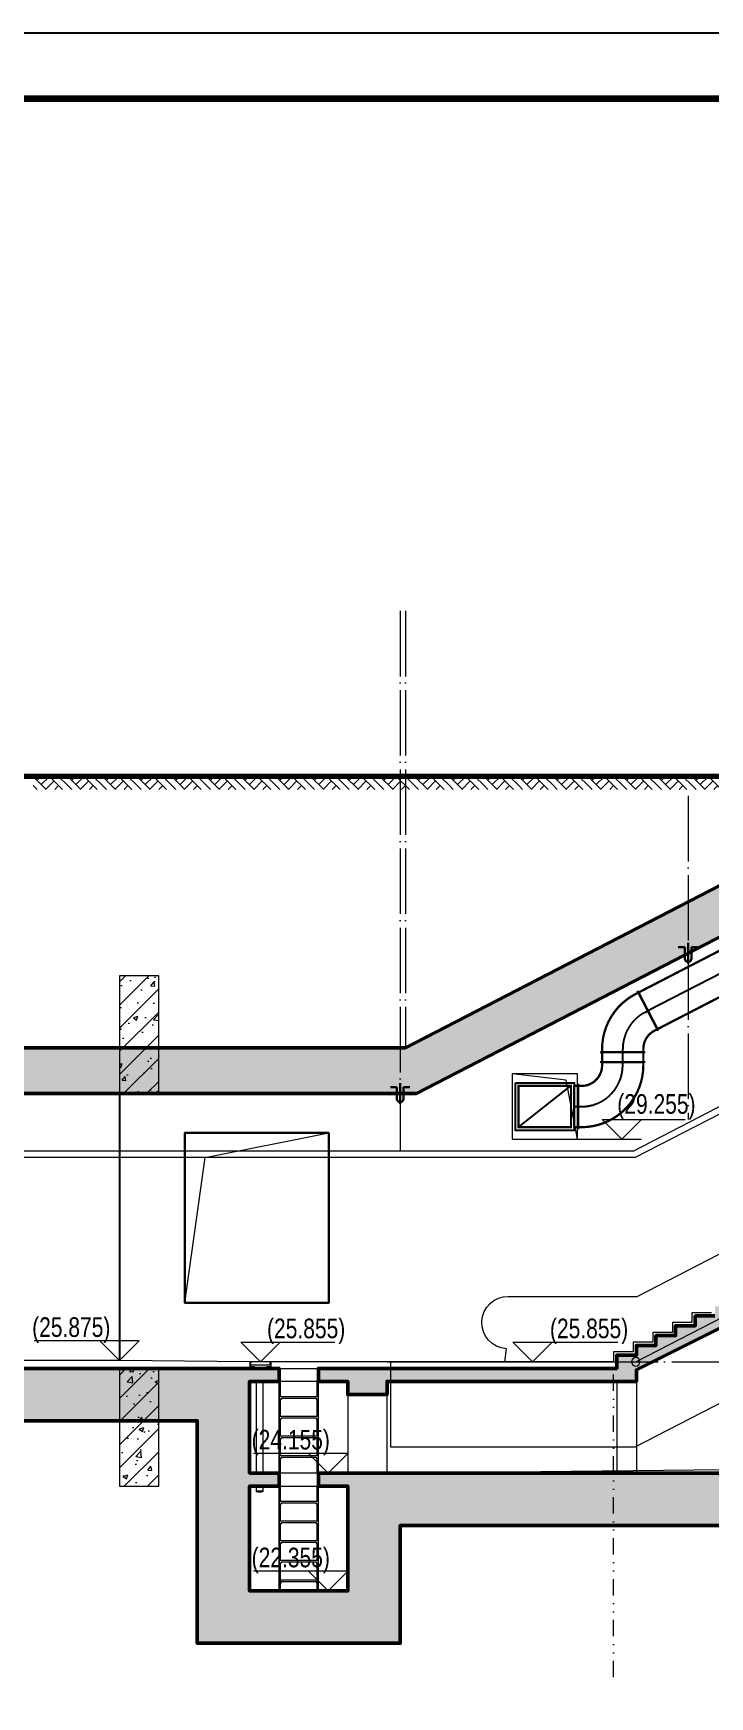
# Model space of a CAD drawing. Extents: x 4 to 13611208, y -605838 to 574722.
# Drawn here: x 13026219 to 13036555, y 422167 to 447585 of the extents above; entities that cross this region are included whole.
import ezdxf

# ---------------------------------------------------------------- set-up
doc = ezdxf.new("R2010")
doc.units = 0
doc.header["$LTSCALE"] = 1000
doc.header["$MEASUREMENT"] = 0
for name, pattern in [('CENTER2', [28.575, 19.05, -3.175, 3.175, -3.175]), ('CONTINOUS', [0]), ('DIVIDE', [1.25, 0.5, -0.25, 0, -0.25, 0, -0.25]), ('DOTE', [2.42, 2, -0.2, 0.02, -0.2])]:
    doc.linetypes.add(name, pattern=pattern)
doc.layers.add('0标记', color=1, linetype='Continuous', plot=False)
for name, color, linetype, lineweight in [('1-扶梯', 8, 'Continuous', 5), ('1-楼梯', 7, 'CONTINOUS', 5), ('DIM_ELEV', 3, 'Continuous', 5), ('WALL', 2, 'Continuous', 5), ('建筑底图', 8, 'Continuous', 13)]:
    doc.layers.add(name, color=color, linetype=linetype, lineweight=lineweight)
for name, color, linetype in [('DUCT-X-P中心线', 5, 'CENTER2'), ('DUCT-X-P法兰', 2, 'Continuous'), ('DUCT-X-P管', 31, 'Continuous'), ('DUCT-X-P管端线', 2, 'Continuous'), ('PUB_TEXT', 8, 'Continuous'), ('图框', 7, 'Continuous')]:
    doc.layers.add(name, color=color, linetype=linetype)
doc.styles.add('C', font='HZTXT_E', dxfattribs={"width": 0.7, "bigfont": 'HZTXT'})
pattern_1 = [(45, (12688323.39, -349831.82), (-176.776695, 176.776695), []), (50, (12688323.4, -349831.8), (717.2602, -62.75213), [75, -825]), (355, (12688323.4, -349831.8), (-138.75133, 752.19213), [60, -660]), (100.4514, (12688383.16, -349837.05), (578.5094, 689.43954), [63.7402, -701.1421]), (46.1842, (12688323.4, -349631.8), (1067.24105, -165.519), [112.5, -1237.5]), (96.6356, (12688412.3, -349645.6), (934.6627, 974.1179), [95.6103, -1051.713]), (351.1842, (12688323.4, -349631.8), (934.662, 974.1186), [90, -990]), (21, (12688423.4, -349681.8), (596.90705, -402.6189), [75, -825]), (326, (12688423.4, -349681.8), (243.31533, 725.15005), [60, -660]), (71.4514, (12688473.1, -349715.4), (840.22263, 322.5305), [63.7402, -701.1421]), (37.5, (12688323.4, -349831.82), (12.159855, 332.893854), [0, -652, 0, -670, 0, -662.5]), (7.5, (12688323.4, -349831.82), (263.06954, 394.41171), [0, -382, 0, -637, 0, -252.5]), (327.5, (12688100.4, -349831.82), (533.82244, -22.55487), [0, -250, 0, -780, 0, -1035]), (317.5, (12688000.4, -349831.8), (583.18617, 100.10498), [0, -325, 0, -518, 0, -735])]
pattern_2 = [(45, (12688323.39, -349831.82), (-176.776695, 176.776695), []), (50, (12688323.4, -349831.8), (717.2602, -62.75213), [75, -825]), (355, (12688323.4, -349831.8), (-138.75133, 752.19213), [60, -660]), (100.4514, (12688383.16, -349837.05), (578.5094, 689.43954), [63.7402, -701.1421]), (46.1842, (12688323.4, -349631.8), (1067.24105, -165.519), [112.5, -1237.5]), (96.6356, (12688412.3, -349645.6), (934.6627, 974.1179), [95.6103, -1051.713]), (351.1842, (12688323.4, -349631.8), (934.662, 974.1186), [90, -990]), (21, (12688423.4, -349681.8), (596.90705, -402.6189), [75, -825]), (326, (12688423.4, -349681.8), (243.31533, 725.15005), [60, -660]), (71.4514, (12688473.1, -349715.4), (840.22263, 322.5305), [63.7402, -701.1421]), (37.5, (12688323.4, -349831.82), (12.159855, 332.89385), [0, -652, 0, -670, 0, -662.5]), (7.5, (12688323.4, -349831.82), (263.06954, 394.41171), [0, -382, 0, -637, 0, -252.5]), (327.5, (12688100.4, -349831.82), (533.82244, -22.55487), [0, -250, 0, -780, 0, -1035]), (317.5, (12688000.4, -349831.8), (583.18617, 100.10498), [0, -325, 0, -518, 0, -735])]

# ---------------------------------------------------------------- blocks, each defined once
blk = doc.blocks.new('fghgf')
at = {"layer": '1-扶梯'}
for p, q in [((392604, -337828), (387304, -337828)), ((387354, -339528), (387354, -337828)), ((410913, -347278), (392604, -337828)), ((393390, -339528), (387354, -339528)), ((410924, -348578), (393390, -339528)), ((414713, -347278), (410913, -347278)), ((414663, -347278), (414663, -348578)), ((414663, -348578), (410924, -348578))]:
    blk.add_line(p, q, dxfattribs=at)
blk.add_lwpolyline([(412858, -346278), (410894, -346278), (392585, -336828), (389659, -336828, 0.979794), (389628, -337628, -0.979794)], format="xyb", dxfattribs=at)
for points in [[(389604, -337828), (389629, -337628)], [(412913, -347278), (412888, -347078)]]:
    blk.add_lwpolyline(points, dxfattribs=at)
for centre in [(392604, -337828), (410913, -347278)]:
    blk.add_circle(centre, 64.4, dxfattribs=at)
blk.add_arc((412865, -346678), 400, 273.3444, 91.0055, dxfattribs=at)
blk = doc.blocks.new('A$C72695987')
at = {"layer": 'WALL', "color": 8}
for p, q in [((-50, 95), (-150, 95)), ((-50, 95), (-50, -83)), ((50, 95), (150, 95)), ((50, 95), (50, -83))]:
    blk.add_line(p, q, dxfattribs=at)
at = {"layer": 'WALL', "color": 8, "lineweight": 30}
for p, q in [((-50, 95), (-150, 95)), ((-50, 95), (-50, -83)), ((0, -158), (0, 158)), ((0, -158), (0, 158)), ((50, 95), (150, 95)), ((50, 95), (50, -83))]:
    blk.add_line(p, q, dxfattribs=at)
blk.add_arc((0, -83), 50, 180, 0, dxfattribs=at)
blk.add_arc((0, -83), 50, 180, 0, dxfattribs=at)
blk = doc.blocks.new('$LinePat$素土夯实')
at = {"color": 0}
for p, q in [((0, -210), (210, 0)), ((120, -300), (420, 0)), ((420, 0), (608, -188)), ((495, -300), (795, 0)), ((615, 0), (705, -90)), ((210, -210), (300, -300)), ((315, -105), (502, -293)), ((705, -300), (795, -210))]:
    blk.add_line(p, q, dxfattribs=at)
blk = doc.blocks.new('图框框')
at = {"layer": '图框', "color": 1, "linetype": 'Continuous', "ltscale": 10}
blk.add_lwpolyline([(0, -42000), (59400, -42000), (59400, 0), (0, 0)], close=True, dxfattribs=at)

msp = doc.modelspace()

# ---------------------------------------------------------------- hatches: boundary and pattern name
at = {"layer": '建筑底图'}
h = msp.add_hatch(dxfattribs=at)
h.set_pattern_fill('钢筋混凝土', color=8, scale=100, angle=360, style=0)
h.set_pattern_definition(pattern_1)
h.paths.add_polyline_path([(13010155.4, 431904.9), (13010155.4, 431204.9), (13012135.4, 431204.9), (13012135.4, 430104.9), (13012735.3, 430104.9), (13012735.3, 431384.9), (13032075, 431384.9), (13040105.7, 435529.9), (13040234.4, 435529.9), (13040234.4, 435329.9), (13040484.4, 435329.9), (13040484.4, 437229.9), (13040234.4, 437229.9), (13040234.4, 435929.9), (13039354.5, 435929.9), (13031905, 432084.9), (13012135.4, 432084.9), (13012135.4, 431904.9)])
h = msp.add_hatch(dxfattribs=at)
h.set_pattern_fill('钢筋混凝土', color=8, scale=100, angle=360, style=0)
h.set_pattern_definition(pattern_1)
h.paths.add_polyline_path([(13053885.4, 427184.9), (13053885.4, 433042.9), (13042535.8, 427184.9), (13053675.4, 427184.9), (13053675.4, 427434.9), (13053775.4, 427434.9), (13053775.4, 427184.9)], flags=16)
h.paths.add_polyline_path([(13039684.4, 429284.9), (13039684.4, 429484.9), (13039334.4, 429484.9), (13039334.4, 429334.9), (13039034.4, 429334.9), (13039034.4, 429184.9), (13038734.4, 429184.9), (13038734.4, 429034.9), (13038434.4, 429034.9), (13038434.4, 428884.9), (13038134.4, 428884.9), (13038134.4, 428734.9), (13037834.4, 428734.9), (13037834.4, 428584.9), (13037534.4, 428584.9), (13037534.4, 428434.9), (13037234.4, 428434.9), (13037234.4, 428284.9), (13036934.4, 428284.9), (13036934.4, 428134.9), (13036634.4, 428134.9), (13036634.4, 427984.9), (13036334.4, 427984.9), (13036334.4, 427834.9), (13036034.4, 427834.9), (13036034.4, 427684.9), (13035734.4, 427684.9), (13035734.4, 427534.9), (13035434.4, 427534.9), (13035434.4, 427384.9), (13035134.4, 427384.9), (13035134.4, 427184.9), (13030575.4, 427184.9), (13030575.6, 426984.9), (13031025.4, 426984.9), (13031025.4, 426784.9), (13031625.4, 426784.9), (13031625.4, 426984.9), (13035434.4, 426984.9), (13035434.4, 427161.3), (13039334.4, 429111.3), (13039334.4, 428984.9), (13039634.4, 428984.9), (13039634.4, 429284.9)], flags=17)
h.paths.add_polyline_path([(13050734.4, 433911.3), (13046834.4, 431961.3), (13046834.4, 431684.9), (13045334.4, 431684.9), (13045334.4, 431384.9), (13045034.4, 431384.9), (13045034.4, 431511.3), (13041134.4, 429561.3), (13041134.4, 429284.9), (13040384.4, 429284.9), (13040384.4, 429484.9), (13040834.4, 429484.9), (13040834.4, 429784.9), (13041134.4, 429784.9), (13041134.4, 429934.9), (13041434.4, 429934.9), (13041434.4, 430084.9), (13041734.4, 430084.9), (13041734.4, 430234.9), (13042034.4, 430234.9), (13042034.4, 430384.9), (13042334.4, 430384.9), (13042334.4, 430534.9), (13042634.4, 430534.9), (13042634.4, 430684.9), (13042934.4, 430684.9), (13042934.4, 430834.9), (13043234.4, 430834.9), (13043234.4, 430984.9), (13043534.4, 430984.9), (13043534.4, 431134.9), (13043834.4, 431134.9), (13043834.4, 431284.9), (13044134.4, 431284.9), (13044134.4, 431434.9), (13044434.4, 431434.9), (13044434.4, 431584.9), (13044734.4, 431584.9), (13044734.4, 431734.9), (13045034.4, 431734.9), (13045034.4, 431884.9), (13046534.4, 431884.9), (13046534.4, 432184.9), (13046834.4, 432184.9), (13046834.4, 432334.9), (13047134.4, 432334.9), (13047134.4, 432484.9), (13047434.4, 432484.9), (13047434.4, 432634.9), (13047734.4, 432634.9), (13047734.4, 432784.9), (13048034.4, 432784.9), (13048034.4, 432934.9), (13048334.4, 432934.9), (13048334.4, 433084.9), (13048634.4, 433084.9), (13048634.4, 433234.9), (13048934.4, 433234.9), (13048934.4, 433384.9), (13049234.4, 433384.9), (13049234.4, 433534.9), (13049534.4, 433534.9), (13049534.4, 433684.9), (13049834.4, 433684.9), (13049834.4, 433834.9), (13050134.4, 433834.9), (13050134.4, 433984.9), (13050434.4, 433984.9), (13050434.4, 434134.9), (13050734.4, 434134.9), (13050734.4, 434284.9), (13052234.4, 434284.9), (13052234.4, 434584.9), (13052534.4, 434584.9), (13052534.4, 434734.9), (13052834.4, 434734.9), (13052834.4, 434884.9), (13053134.4, 434884.9), (13053134.4, 435034.9), (13053434.4, 435034.9), (13053434.4, 435184.9), (13053734.4, 435184.9), (13053734.4, 435334.9), (13054034.4, 435334.9), (13054034.4, 435484.9), (13054334.4, 435484.9), (13054334.4, 435634.9), (13054634.4, 435634.9), (13054634.4, 435784.9), (13054934.4, 435784.9), (13054934.4, 435934.9), (13055234.4, 435934.9), (13055234.4, 436084.9), (13055534.4, 436084.9), (13055534.4, 436234.9), (13055834.4, 436234.9), (13055834.4, 436384.9), (13056134.4, 436384.9), (13056134.4, 436534.9), (13056434.4, 436534.9), (13056434.4, 436684.9), (13059534.5, 436684.9), (13059534.4, 433834.9), (13056074.2, 433834.9), (13054485.4, 433014.9), (13054485.4, 426384.9), (13041640, 426384.9), (13038540, 424784.9), (13031825.4, 424784.9), (13031825.4, 422984.9), (13028725.4, 422984.9), (13028725.4, 426384.9), (13017735.4, 426384.9), (13017735.4, 426304.9), (13012135.4, 426304.9), (13012135.4, 426354.9), (13010155.4, 426354.9), (13010155.4, 427154.9), (13012135.4, 427154.9), (13012135.4, 427304.9), (13012735.4, 427304.9), (13012735.4, 427105), (13017135.4, 427104.9), (13017135.4, 427184.9), (13029975.4, 427184.9), (13029975.4, 426984.9), (13029525.4, 426984.9), (13029525.4, 425584.9), (13029975.6, 425584.9), (13029975.6, 425384.9), (13029525.4, 425384.9), (13029525.4, 423784.9), (13031025.4, 423784.9), (13031025.4, 425384.9), (13030575.6, 425384.9), (13030575.6, 425584.9), (13038345.8, 425584.9), (13055298.6, 434334.9), (13059034.4, 434334.9), (13059034.4, 436484.9), (13056734.5, 436484.9), (13056734.5, 436184.9), (13056434.4, 436184.9), (13056434.4, 436311.3), (13052534.4, 434361.3), (13052534.4, 434084.9), (13051034.4, 434084.9), (13051034.4, 433784.9), (13050734.4, 433784.9)])
h = msp.add_hatch(dxfattribs=at)
h.set_pattern_fill('钢筋混凝土', color=8, scale=100, style=0)
h.set_pattern_definition(pattern_2)
h.paths.add_polyline_path([(13027535.4, 433184.9), (13027535.4, 431384.9), (13028135.4, 431384.9), (13028135.4, 433184.9)])
h = msp.add_hatch(dxfattribs=at)
h.set_pattern_fill('钢筋混凝土', color=8, scale=100, style=0)
h.set_pattern_definition(pattern_2)
h.paths.add_polyline_path([(13028135.4, 425384.9), (13028135.4, 427184.9), (13027535.4, 427184.9), (13027535.4, 425384.9)])

# ---------------------------------------------------------------- linework, layer by layer
at = {"layer": '1-楼梯', "color": 8}
for points in [[(13036584.4, 428034.9), (13036284.4, 428034.9), (13036284.4, 427884.9), (13035984.4, 427884.9), (13035984.4, 427734.9), (13035684.4, 427734.9), (13035684.4, 427584.9), (13035384.4, 427584.9), (13035384.4, 427434.9), (13035084.4, 427434.9), (13035084.4, 427284.9), (13030630.9, 427284.9)], [(13031625.4, 425584.9), (13038198.6, 425653.6)]]:
    msp.add_lwpolyline(points, dxfattribs=at)
at = {"layer": 'DIM_ELEV'}
for p, q in [((13035213.9, 430684.9), (13034913.9, 430984.9)), ((13034913.9, 430984.9), (13036181.2, 430984.9)), ((13035213.9, 430684.9), (13035513.9, 430984.9)), ((13034513.9, 430684.9), (13035513.9, 430684.9)), ((13027835.6, 427604.9), (13026232.1, 427604.9)), ((13027535.6, 427304.9), (13027235.6, 427604.9)), ((13027535.6, 427304.9), (13027835.6, 427604.9)), ((13029691.1, 427284.9), (13029391.1, 427584.9)), ((13029391.1, 427584.9), (13030829.2, 427584.9)), ((13029691.1, 427284.9), (13029991.1, 427584.9)), ((13033848.9, 427284.9), (13033548.9, 427584.9)), ((13033548.9, 427584.9), (13035152.4, 427584.9)), ((13033848.9, 427284.9), (13034148.9, 427584.9)), ((13031024.4, 425884.9), (13029586.3, 425884.9)), ((13030724.4, 425584.9), (13030424.4, 425884.9)), ((13030724.4, 425584.9), (13031024.4, 425884.9)), ((13031024.4, 424084.9), (13029586.3, 424084.9)), ((13030724.4, 423784.9), (13030424.4, 424084.9)), ((13030724.4, 423784.9), (13031024.4, 424084.9))]:
    msp.add_line(p, q, dxfattribs=at)
at = {"layer": 'DUCT-X-P中心线'}
for p, q in [((13039659.1, 434736.7), (13035611.5, 432647.6)), ((13035566.9, 432624.5), (13035611.4, 432647.5)), ((13035225.9, 432014.7), (13035225.9, 432064.7)), ((13035225.9, 431865.1), (13035225.9, 432014.5)), ((13035225.9, 431814.9), (13035225.9, 431864.9)), ((13034485.4, 431184.9), (13034545.7, 431184.9)), ((13034545.9, 431184.9), (13034595.9, 431184.9))]:
    msp.add_line(p, q, dxfattribs=at)
for centre, start, end in [((13035855.9, 432064.7), 117.3, 180), ((13034595.9, 431814.9), 270, 360)]:
    msp.add_arc(centre, 630, start, end, dxfattribs=at)
at = {"layer": 'DUCT-X-P法兰'}
for p, q in [((13035769.7, 432340.9), (13035453.2, 432954.1)), ((13034880.9, 432014.6), (13035570.9, 432014.6)), ((13035570.9, 431865), (13034880.9, 431865)), ((13034545.8, 431529.9), (13034545.8, 430839.9))]:
    msp.add_line(p, q, dxfattribs=at)
at = {"layer": 'DUCT-X-P法兰', "color": 18, "true_color": 0x000000}
for p in [(13035611.4, 432647.5, 3100), (13035611.5, 432647.6, 3100), (13035225.9, 432014.7, 3100), (13035225.9, 432014.5, 3100), (13035225.9, 431865.1, 3100), (13035225.9, 431864.9, 3100), (13034545.7, 431184.9, 3100), (13034545.9, 431184.9, 3100)]:
    msp.add_point(p, dxfattribs=at)
at = {"layer": 'DUCT-X-P管', "const_width": 35}
for points in [[(13039514.6, 435016.6), (13035467.1, 432927.5)], [(13035756, 432367.6), (13039803.6, 434456.8)], [(13035422.4, 432904.4), (13035466.9, 432927.4)], [(13035467.1, 432927.5), (13035756, 432367.6)], [(13035755.8, 432367.6), (13035711.4, 432344.6)], [(13034910.9, 432014.7), (13034910.9, 432064.7)], [(13035540.9, 432014.5), (13034910.9, 432014.5)], [(13034910.9, 432014.5), (13034910.9, 431865.1)], [(13034910.9, 431865.1), (13035540.9, 431865.1)], [(13034910.9, 431864.9), (13034910.9, 431814.9)], [(13035540.9, 432064.7), (13035540.9, 432014.7)], [(13035540.9, 431865.1), (13035540.9, 432014.5)], [(13035540.9, 431814.9), (13035540.9, 431864.9)], [(13034545.7, 431499.9), (13034485.4, 431499.9)], [(13034485.4, 431499.9), (13034485.4, 430869.9)], [(13034545.7, 430869.9), (13034545.7, 431499.9)], [(13034595.9, 431499.9), (13034545.9, 431499.9)], [(13034485.4, 430869.9), (13034545.7, 430869.9)], [(13034545.9, 430869.9), (13034595.9, 430869.9)]]:
    msp.add_lwpolyline(points, dxfattribs=at)
at = {"layer": 'DUCT-X-P管', "extrusion": (0, 0, -1), "const_width": 35}
for points in [[(-13034910.9, 432064.7, 0.2806166), (-13035422.4, 432904.4)], [(-13035540.9, 432064.7, 0.2806166), (-13035711.4, 432344.6)]]:
    msp.add_lwpolyline(points, format="xyb", dxfattribs=at)
at = {"layer": 'DUCT-X-P管', "const_width": 35}
for points in [[(13034595.9, 430869.9, 0.4142136), (13035540.9, 431814.9)], [(13034595.9, 431499.9, 0.4142136), (13034910.9, 431814.9)]]:
    msp.add_lwpolyline(points, format="xyb", dxfattribs=at)
at = {"layer": 'DUCT-X-P管'}
msp.add_lwpolyline([(13033585.4, 431549.9), (13034485.4, 431549.9), (13034485.4, 430819.9), (13033585.4, 430819.9)], close=True, dxfattribs=at)
at = {"layer": 'DUCT-X-P管', "const_width": 35}
msp.add_lwpolyline([(13033635.4, 431499.9), (13034435.4, 431499.9), (13034435.4, 430869.9), (13033635.4, 430869.9)], close=True, dxfattribs=at)
at = {"layer": 'DUCT-X-P管'}
msp.add_lwpolyline([(13033635.4, 430869.9), (13034435.4, 431499.9)], dxfattribs=at)
at = {"layer": 'DUCT-X-P管', "color": 18, "true_color": 0x000000}
for p in [(13035611.4, 432647.5, 3100), (13035225.9, 432014.7, 3100), (13035225.9, 431864.9, 3100), (13034545.9, 431184.9, 3100)]:
    msp.add_point(p, dxfattribs=at)
at = {"layer": 'DUCT-X-P管端线'}
for p, q in [((13035466.9, 432927.4), (13035755.8, 432367.6)), ((13034910.9, 432014.7), (13035540.9, 432014.7)), ((13035540.9, 431864.9), (13034910.9, 431864.9)), ((13034545.9, 430869.9), (13034545.9, 431499.9))]:
    msp.add_line(p, q, dxfattribs=at)
at = {"layer": '图框', "color": 2}
msp.add_lwpolyline([(12950075.6, 405585), (13068875.6, 405585), (13068875.6, 447585), (12950075.6, 447585)], close=True, dxfattribs=at)
at = {"layer": '图框', "const_width": 100}
msp.add_lwpolyline([(12952575.6, 406585), (13067875.6, 406585), (13067875.6, 446585), (12952575.6, 446585)], close=True, dxfattribs=at)
at = {"layer": '建筑底图', "color": 8, "linetype": 'DOTE', "ltscale": 0.5}
for p, q in [((13031825.4, 438757.4), (13031825.4, 430516.1)), ((13031905, 438757.4), (13031905, 432084.9)), ((13036225.4, 435930.7), (13036225.4, 430987.8)), ((13034765.5, 427284.9), (13060335.7, 427284.9))]:
    msp.add_line(p, q, dxfattribs=at)
at = {"layer": '建筑底图', "color": 8, "lineweight": -3}
for p, q in [((13040234.4, 436229.9), (13035510.6, 436229.9)), ((13027535.4, 431384.9), (13027535.4, 427304.9))]:
    msp.add_line(p, q, dxfattribs=at)
at = {"layer": '建筑底图', "color": 8}
for p, q in [((13035384.8, 430504.9), (13044930.1, 435431.6)), ((13035409, 430404.9), (13044954.4, 435331.6)), ((13036005.5, 433417.1), (13036350.8, 433589.8)), ((13027535.4, 433184.9), (13027535.4, 431384.9)), ((13028135.4, 433184.9), (13027535.4, 433184.9)), ((13028135.4, 431384.9), (13028135.4, 433184.9)), ((13027535.4, 431384.9), (13028135.4, 431384.9)), ((13035384.8, 430504.9), (13012735.3, 430504.9)), ((13035409, 430404.9), (13012735.3, 430404.9)), ((13027535.4, 427304.9), (13005871.8, 427304.9)), ((13029526.1, 427284.9), (13027535.4, 427304.9)), ((13029526.1, 427284.9), (13029526.1, 427214.9)), ((13034765.7, 427284.9), (13029526.1, 427284.9)), ((13029546.1, 427234.9), (13029546.1, 427284.9)), ((13029836.1, 427284.9), (13029836.1, 427234.9)), ((13029856.1, 427214.9), (13029856.1, 427284.9)), ((13028135.4, 427184.9), (13027535.4, 427184.9)), ((13027535.4, 427184.9), (13027535.4, 425384.9)), ((13028135.4, 425384.9), (13028135.4, 427184.9)), ((13029526.1, 427214.9), (13029596.1, 427214.9)), ((13029836.1, 427234.9), (13029546.1, 427234.9)), ((13029596.1, 427214.9), (13029596.1, 427184.9)), ((13029786.1, 427214.9), (13029856.1, 427214.9)), ((13029786.1, 427214.9), (13029786.1, 427184.9)), ((13031619.9, 427184.9), (13030983.4, 427184.9)), ((13029625.4, 426984.9), (13029625.4, 425584.8)), ((13029725.4, 426984.9), (13029725.4, 425584.8)), ((13029975.6, 423784.9), (13029975.6, 426984.9)), ((13029995.6, 426749.9), (13029995.6, 426984.9)), ((13030555.6, 426749.9), (13030555.6, 426984.9)), ((13030575.6, 423784.9), (13030575.6, 426984.9)), ((13035134.5, 426984.9), (13035134.5, 425584.9)), ((13035434.4, 426984.9), (13035434.4, 425584.9)), ((13029995.6, 426449.9), (13029995.6, 426714.9)), ((13030555.6, 426449.9), (13030555.6, 426714.9)), ((13029995.6, 426149.9), (13029995.6, 426414.9)), ((13030555.6, 426149.9), (13030555.6, 426414.9)), ((13029995.6, 425849.9), (13029995.6, 426114.9)), ((13030555.6, 425849.9), (13030555.6, 426114.9)), ((13029995.6, 425584.9), (13029995.6, 425814.9)), ((13030555.6, 425584.9), (13030555.6, 425814.9)), ((13027535.4, 425384.9), (13028135.4, 425384.9)), ((13029625.4, 425384.9), (13029625.4, 425304.4)), ((13029725.4, 425384.9), (13029725.4, 425304.4)), ((13029995.6, 425149.9), (13029995.6, 425384.9)), ((13030555.6, 425149.9), (13030555.6, 425384.9)), ((13029995.6, 424849.9), (13029995.6, 425114.9)), ((13030555.6, 424849.9), (13030555.6, 425114.9)), ((13029995.6, 424549.9), (13029995.6, 424814.9)), ((13030555.6, 424549.9), (13030555.6, 424814.9)), ((13029995.6, 424249.9), (13029995.6, 424514.9)), ((13030555.6, 424249.9), (13030555.6, 424514.9)), ((13029995.6, 423784.9), (13029995.6, 424214.9)), ((13030555.6, 423784.9), (13030555.6, 424214.9))]:
    msp.add_line(p, q, dxfattribs=at)
at = {"layer": '建筑底图', "color": 8, "linetype": 'DIVIDE', "ltscale": 0.5}
msp.add_line((13035084.4, 422465.2), (13035084.4, 427284.9), dxfattribs=at)
at = {"layer": '建筑底图', "color": 8, "lineweight": 50}
for points in [[(13010155.4, 431904.9), (13010155.4, 431204.9), (13012135.4, 431204.9), (13012135.4, 430104.9), (13012735.3, 430104.9), (13012735.3, 431384.9), (13032075, 431384.9), (13040105.7, 435529.9), (13040234.4, 435529.9), (13040234.4, 435329.9), (13040484.4, 435329.9), (13040484.4, 437229.9), (13040234.4, 437229.9), (13040234.4, 435929.9), (13039354.5, 435929.9), (13031905, 432084.9), (13012135.4, 432084.9), (13012135.4, 431904.9), (13010155.4, 431904.9)], [(13017135.4, 427184.9), (13029975.4, 427184.9), (13029975.4, 426984.9), (13029525.4, 426984.9), (13029525.4, 425584.9), (13029975.6, 425584.9), (13029975.6, 425384.9), (13029525.4, 425384.9), (13029525.4, 423784.9), (13031025.4, 423784.9), (13031025.4, 425384.9), (13030575.6, 425384.9), (13030575.6, 425584.9), (13038345.8, 425584.9), (13055298.6, 434334.9)], [(13036634.4, 427984.9), (13036334.4, 427984.9), (13036334.4, 427834.9), (13036034.4, 427834.9), (13036034.4, 427684.9), (13035734.4, 427684.9), (13035734.4, 427534.9), (13035434.4, 427534.9), (13035434.4, 427384.9), (13035134.4, 427384.9), (13035134.4, 427184.9), (13030575.4, 427184.9), (13030575.6, 426984.9), (13031025.4, 426984.9), (13031025.4, 426784.9), (13031625.4, 426784.9), (13031625.4, 426984.9), (13035434.4, 426984.9), (13035434.4, 427161.3), (13039334.4, 429111.3)], [(13054485.4, 426384.9), (13041640, 426384.9), (13038540, 424784.9), (13031825.4, 424784.9), (13031825.4, 422984.9), (13028725.4, 422984.9), (13028725.4, 426384.9), (13017735.4, 426384.9)]]:
    msp.add_lwpolyline(points, dxfattribs=at)
at = {"layer": '建筑底图', "color": 8, "const_width": 80}
msp.add_lwpolyline([(13010824, 436229.9), (13040234.4, 436229.9)], dxfattribs=at)
at = {"layer": '建筑底图', "color": 8}
for points in [[(13034535.4, 431684.9), (13033535.4, 431684.9), (13033535.4, 430684.9), (13034535.4, 430684.9), (13034535.4, 431684.9)], [(13034535.4, 430684.9), (13034362.9, 431587.9), (13033535.4, 431684.9)], [(13028535.4, 428184.9), (13028844.9, 430404.9), (13030735.4, 430784.9)]]:
    msp.add_lwpolyline(points, dxfattribs=at)
at = {"layer": '建筑底图', "color": 8, "lineweight": 30}
msp.add_lwpolyline([(13030735.4, 430784.9), (13028535.4, 430784.9), (13028535.4, 428184.9), (13030735.4, 428184.9)], close=True, dxfattribs=at)
at = {"layer": '建筑底图', "color": 8}
for points in [[(13029975.4, 427184.9), (13030575.4, 427184.9), (13030575.4, 426984.9), (13029975.4, 426984.9)], [(13031625.4, 426784.9), (13031025.4, 426784.9), (13031025.4, 425584.9), (13031625.4, 425584.9)], [(13029975.4, 425384.9), (13030575.4, 425384.9), (13030575.4, 425584.9), (13029975.4, 425584.9)]]:
    msp.add_lwpolyline(points, close=True, dxfattribs=at)
at = {"layer": '建筑底图', "color": 8, "ltscale": 0.5}
for points in [[(13030540.6, 426714.9), (13030575.6, 426714.9), (13030575.6, 426749.9), (13029975.6, 426749.9), (13029975.6, 426714.9), (13030010.6, 426714.9), (13030010.6, 426727.4), (13030540.6, 426727.4), (13030540.6, 426714.9)], [(13030540.6, 426414.9), (13030575.6, 426414.9), (13030575.6, 426449.9), (13029975.6, 426449.9), (13029975.6, 426414.9), (13030010.6, 426414.9), (13030010.6, 426427.4), (13030540.6, 426427.4), (13030540.6, 426414.9)], [(13030540.6, 426114.9), (13030575.6, 426114.9), (13030575.6, 426149.9), (13029975.6, 426149.9), (13029975.6, 426114.9), (13030010.6, 426114.9), (13030010.6, 426127.4), (13030540.6, 426127.4), (13030540.6, 426114.9)], [(13030540.6, 425814.9), (13030575.6, 425814.9), (13030575.6, 425849.9), (13029975.6, 425849.9), (13029975.6, 425814.9), (13030010.6, 425814.9), (13030010.6, 425827.4), (13030540.6, 425827.4), (13030540.6, 425814.9)], [(13030540.6, 425114.9), (13030575.6, 425114.9), (13030575.6, 425149.9), (13029975.6, 425149.9), (13029975.6, 425114.9), (13030010.6, 425114.9), (13030010.6, 425127.4), (13030540.6, 425127.4), (13030540.6, 425114.9)], [(13030540.6, 424814.9), (13030575.6, 424814.9), (13030575.6, 424849.9), (13029975.6, 424849.9), (13029975.6, 424814.9), (13030010.6, 424814.9), (13030010.6, 424827.4), (13030540.6, 424827.4), (13030540.6, 424814.9)], [(13030540.6, 424514.9), (13030575.6, 424514.9), (13030575.6, 424549.9), (13029975.6, 424549.9), (13029975.6, 424514.9), (13030010.6, 424514.9), (13030010.6, 424527.4), (13030540.6, 424527.4), (13030540.6, 424514.9)], [(13030540.6, 424214.9), (13030575.6, 424214.9), (13030575.6, 424249.9), (13029975.6, 424249.9), (13029975.6, 424214.9), (13030010.6, 424214.9), (13030010.6, 424227.4), (13030540.6, 424227.4), (13030540.6, 424214.9)], [(13030540.6, 423914.9), (13030575.6, 423914.9), (13030575.6, 423949.9), (13029975.6, 423949.9), (13029975.6, 423914.9), (13030010.6, 423914.9), (13030010.6, 423927.4), (13030540.6, 423927.4), (13030540.6, 423914.9)]]:
    msp.add_lwpolyline(points, dxfattribs=at)
at = {"layer": '建筑底图', "color": 8}
msp.add_ellipse((13029675.4, 425304.4), major_axis=(-50, 0), ratio=0.2024298, dxfattribs=at)

# ---------------------------------------------------------------- block references
at = {"layer": '0标记', "xscale": 2}
msp.add_blockref('图框框', (12950075.6, 447585), dxfattribs=at)
at = {"layer": '建筑底图', "color": 8, "xscale": -1}
for name, p in [('fghgf', (13446338.2, 774562.8)), ('A$C72695987', (13036225.4, 433527.1)), ('A$C72695987', (13031825.4, 431384.9))]:
    msp.add_blockref(name, p, dxfattribs=at)
at = {"layer": '建筑底图', "color": 8, "xscale": -0.6666666666666666, "yscale": 0.6666666666666666, "zscale": 0.6666666666666666, "rotation": 359.9999999987235}
for p in [(13026746.7, 436229.9), (13027276.7, 436229.9), (13027806.7, 436229.9), (13028336.7, 436229.9), (13028866.7, 436229.9), (13029396.7, 436229.9), (13029926.7, 436229.9), (13030456.7, 436229.9), (13030986.7, 436229.9), (13031516.7, 436229.9), (13032046.7, 436229.9), (13032576.7, 436229.9), (13033106.7, 436229.9), (13033636.7, 436229.9), (13034166.7, 436229.9), (13034696.7, 436229.9), (13035226.7, 436229.9), (13035756.7, 436229.9), (13036286.7, 436229.9), (13036816.7, 436229.9)]:
    msp.add_blockref('$LinePat$素土夯实', p, dxfattribs=at)

# ---------------------------------------------------------------- texts
at = {"layer": 'PUB_TEXT', "color": 8, "style": 'C', "width": 0.8}
for s, p in [('(29.255)', (13035143.2, 431074.9)), ('(25.875)', (13026202.1, 427664.9)), ('(25.855)', (13029791.2, 427644.9)), ('(25.855)', (13034114.4, 427644.9)), ('(24.155)', (13029556.3, 425944.9)), ('(22.355)', (13029556.3, 424144.9))]:
    msp.add_text(s, height=300, dxfattribs=at).set_placement(p)

doc.saveas('drawing.dxf')
